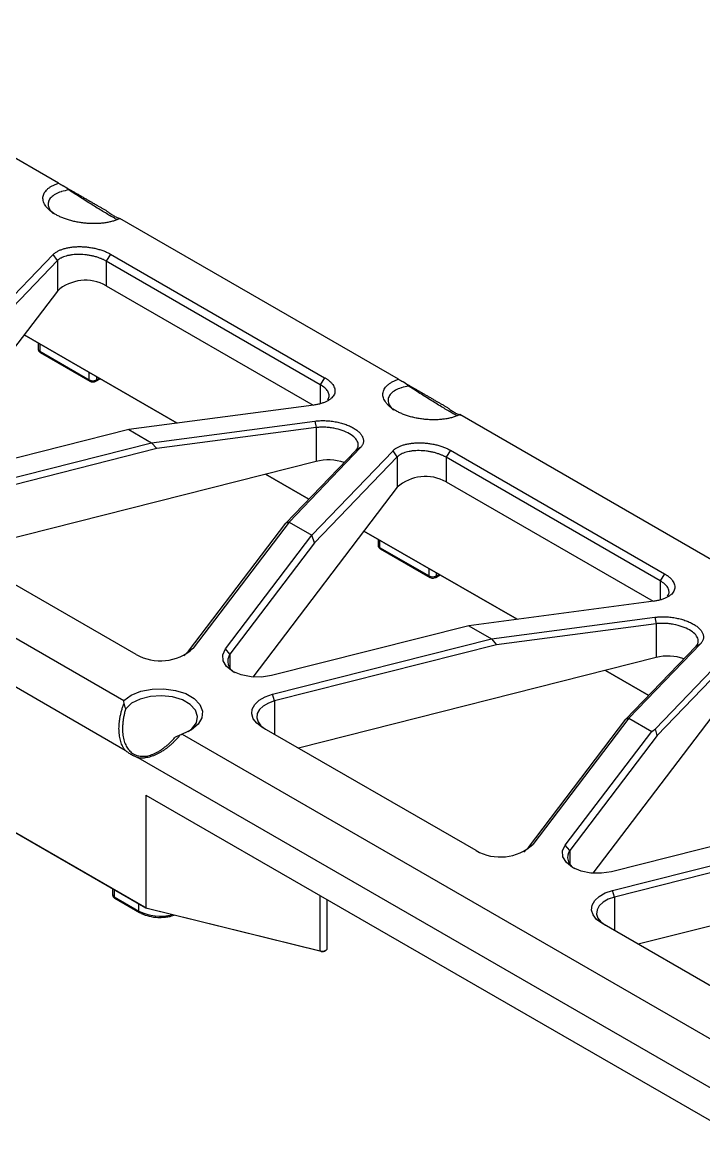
# Model space of a CAD drawing. Header units: millimetres. Extents: x 0 to 420, y 0 to 298.
# Drawn here: x 315.1 to 328.71, y 247.55 to 269.81 of the extents above; entities that cross this region are included whole.
import ezdxf

# ---------------------------------------------------------------- set-up
doc = ezdxf.new("R2010")
doc.units = ezdxf.units.MM

msp = doc.modelspace()

# ---------------------------------------------------------------- linework, layer by layer
at = {"color": 7, "linetype": 'Continuous', "lineweight": 25}
for p, q in [((315.824823, 266.599467), (310.259454, 269.812286)), ((322.613049, 262.680708), (317.047679, 265.893528)), ((314.094009, 263.484718), (315.714893, 265.171127)), ((315.800359, 265.050355), (315.714893, 265.171127)), ((316.860095, 265.181245), (316.77407, 265.041846)), ((316.860095, 265.181245), (321.137214, 262.712117)), ((315.800359, 265.050355), (314.149718, 263.332986)), ((315.800359, 265.050355), (315.800359, 264.443452)), ((321.051189, 262.572718), (316.77407, 265.041846)), ((316.77407, 265.041846), (316.77407, 264.549216)), ((316.77407, 264.549216), (320.906999, 262.163327)), ((315.800359, 264.443452), (312.915638, 260.64764)), ((318.191747, 261.803713), (315.135204, 263.568218)), ((315.135207, 263.568222), (318.191755, 261.803714)), ((315.418517, 263.404665), (315.418517, 263.281579)), ((315.447806, 263.387757), (315.447806, 263.240758)), ((315.447806, 263.240758), (316.437756, 262.669273)), ((315.460235, 263.213288), (316.450185, 262.641802)), ((316.437756, 262.669273), (316.437756, 262.816271)), ((316.579177, 262.73463), (316.579177, 262.669273)), ((316.566748, 262.641802), (316.653363, 262.691804)), ((316.579177, 262.669273), (316.635785, 262.701951)), ((321.137214, 262.712117), (321.051189, 262.572718)), ((321.051189, 262.572718), (321.051189, 262.192241)), ((320.921739, 262.165279), (317.227199, 261.675967)), ((317.682813, 261.412946), (320.939943, 261.844327)), ((320.939943, 261.844327), (320.969006, 261.715975)), ((329.401274, 258.761949), (323.835904, 261.974769)), ((317.226377, 261.675784), (313.287808, 260.678263)), ((317.227199, 261.675967), (317.226377, 261.675784)), ((317.226377, 261.675784), (317.681783, 261.412884)), ((320.969006, 261.715975), (317.784566, 261.294221)), ((320.969006, 261.715975), (320.969006, 261.039241)), ((313.31193, 260.306131), (317.681783, 261.412884)), ((317.681783, 261.412884), (317.682813, 261.412946)), ((317.682813, 261.412946), (317.784566, 261.294221)), ((317.784566, 261.294221), (313.352106, 260.171612)), ((320.362697, 259.80589), (321.759535, 261.259653)), ((321.855839, 261.315639), (320.427113, 259.828689)), ((320.882749, 259.565663), (322.503275, 261.252228)), ((321.855839, 261.315639), (321.759535, 261.259653)), ((322.588747, 261.131459), (322.503275, 261.252228)), ((323.648511, 261.262378), (323.562484, 261.122975)), ((323.648511, 261.262378), (327.925252, 258.793467)), ((320.969006, 261.039241), (313.826053, 259.230146)), ((322.588747, 261.131459), (320.93846, 259.41392)), ((322.588747, 261.131459), (322.588747, 260.52455)), ((327.839225, 258.654065), (323.562484, 261.122975)), ((323.562484, 261.122975), (323.562484, 260.630348)), ((320.822859, 260.284805), (319.959076, 260.783456)), ((319.959082, 260.783458), (320.822862, 260.284808)), ((322.588747, 260.52455), (319.705951, 256.730169)), ((323.562484, 260.630348), (327.695035, 258.244677)), ((320.426814, 259.828211), (318.510072, 257.305364)), ((320.427113, 259.828689), (320.362697, 259.80589)), ((320.427113, 259.828689), (320.426814, 259.828211)), ((320.426814, 259.828211), (320.882239, 259.5653)), ((317.374045, 257.181934), (313.098186, 259.650334)), ((318.418493, 257.246898), (320.362697, 259.80589)), ((324.979543, 257.885202), (321.923752, 259.649273)), ((321.923754, 259.649277), (324.97955, 257.885203)), ((311.507147, 259.507491), (317.126382, 256.263576)), ((319.155963, 257.293148), (320.882239, 259.5653)), ((320.93846, 259.41392), (319.247542, 257.188306)), ((320.882239, 259.5653), (320.882749, 259.565663)), ((320.93846, 259.41392), (320.882749, 259.565663)), ((322.206742, 259.485906), (322.206742, 259.36282)), ((322.236031, 259.468998), (322.236031, 259.321999)), ((322.236031, 259.321999), (323.225981, 258.750514)), ((322.24846, 259.294529), (323.23841, 258.723043)), ((317.156735, 255.266284), (310.892246, 258.882696)), ((323.225981, 258.750514), (323.225981, 258.897512)), ((323.354973, 258.723043), (323.441588, 258.773045)), ((323.367402, 258.815871), (323.367402, 258.750514)), ((323.367402, 258.750514), (323.42401, 258.783193)), ((327.925252, 258.793467), (327.839225, 258.654065)), ((327.839225, 258.654065), (327.839225, 258.273587)), ((327.709707, 258.246619), (324.014909, 257.757505)), ((324.470543, 257.494474), (327.728398, 257.925745)), ((327.728398, 257.925745), (327.757453, 257.797394)), ((324.014087, 257.757323), (320.078178, 256.760765)), ((324.014909, 257.757505), (324.014087, 257.757323)), ((324.014087, 257.757323), (324.469513, 257.494411)), ((327.757453, 257.797394), (324.57231, 257.375748)), ((327.757453, 257.797394), (327.757453, 257.120711)), ((320.09934, 256.387899), (324.469513, 257.494411)), ((324.57231, 257.375748), (320.139506, 256.253378)), ((324.469513, 257.494411), (324.470543, 257.494474)), ((324.470543, 257.494474), (324.57231, 257.375748)), ((328.644225, 257.39705), (327.215341, 255.909935)), ((328.644225, 257.39705), (328.547922, 257.341065)), ((318.418493, 257.246898), (318.510072, 257.305364)), ((319.247542, 257.188306), (319.155963, 257.293148)), ((319.247542, 257.188306), (319.247542, 256.910057)), ((327.15093, 255.887142), (328.547922, 257.341065)), ((327.744635, 255.699269), (329.308633, 257.327003)), ((329.376972, 257.226894), (327.77821, 255.562978)), ((327.757453, 257.120711), (320.613437, 255.311872)), ((327.611083, 256.366047), (326.747004, 256.864869)), ((326.74701, 256.864871), (327.611086, 256.36605)), ((329.376972, 256.605791), (326.494176, 252.81141)), ((320.139506, 256.253378), (320.09934, 256.387899)), ((320.139506, 256.253378), (320.139506, 255.585467)), ((310.892246, 255.975811), (317.569127, 252.12133)), ((317.591964, 252.108141), (310.92053, 255.959478)), ((325.206718, 253.328139), (327.15093, 255.887142)), ((327.215039, 255.909452), (325.298297, 253.386605)), ((327.215341, 255.909935), (327.15093, 255.887142)), ((327.215341, 255.909935), (327.215039, 255.909452)), ((327.215039, 255.909452), (327.670464, 255.646541)), ((318.294714, 255.589112), (342.459285, 241.639202)), ((324.16227, 253.263175), (319.885528, 255.732085)), ((325.944188, 253.374389), (327.670464, 255.646541)), ((327.670464, 255.646541), (327.744635, 255.699269)), ((327.77821, 255.562978), (327.744635, 255.699269)), ((327.77821, 255.562978), (326.035767, 253.269547)), ((342.035021, 240.904355), (317.415833, 255.11671)), ((317.569127, 254.374983), (317.569127, 252.12133)), ((317.569127, 254.374983), (342.035021, 240.251123)), ((330.802312, 253.838564), (326.866403, 252.842006)), ((325.206718, 253.328139), (325.298297, 253.386605)), ((326.035767, 253.269547), (325.944188, 253.374389)), ((326.887565, 252.46914), (331.257738, 253.575652)), ((331.360535, 253.456989), (326.927731, 252.334619)), ((326.035767, 253.269547), (326.035767, 252.991298)), ((334.545678, 253.201952), (327.401662, 251.393113)), ((316.903441, 252.505617), (316.903441, 252.38253)), ((316.93273, 252.488709), (316.93273, 252.34171)), ((316.93273, 252.34171), (317.427705, 252.055967)), ((316.945159, 252.314239), (317.440134, 252.028496)), ((321.051651, 251.259722), (321.051651, 252.364564)), ((321.191043, 251.312783), (321.191043, 252.284095)), ((326.927731, 252.334619), (326.887565, 252.46914)), ((326.927731, 252.334619), (326.927731, 251.666708)), ((317.427705, 252.055967), (317.427705, 252.202966)), ((317.569127, 252.12133), (321.051651, 251.259722)), ((317.591964, 252.108141), (317.569127, 252.12133)), ((321.067408, 251.248285), (317.591964, 252.108141)), ((330.950495, 249.344416), (326.673753, 251.813326)), ((321.067408, 251.248285), (321.051651, 251.259722)), ((321.133476, 251.255633), (321.161765, 251.27197))]:
    msp.add_line(p, q, dxfattribs=at)
at = {"color": 7, "linetype": 'Continuous', "lineweight": 25, "flags": 128}
for points in [[(318.325985, 257.16156), (318.344414, 257.1747), (318.418493, 257.246898)], [(320.078178, 256.760765), (319.876398, 256.729341), (319.667541, 256.733707), (319.470226, 256.773472), (319.30204, 256.845093), (319.177976, 256.942184), (319.109093, 257.056092), (319.101531, 257.176662), (319.155963, 257.293148)], [(317.126382, 256.263576), (317.27587, 256.368783), (317.46966, 256.446245), (317.692849, 256.490005), (317.928274, 256.496698), (318.157831, 256.46581), (318.363868, 256.399716), (318.530541, 256.303498), (318.645032, 256.184555), (318.698537, 256.052035), (318.686943, 255.916127), (318.61114, 255.787282), (318.476957, 255.67541), (318.294714, 255.589112)], [(318.415531, 255.640648), (318.486954, 255.695926), (318.576392, 255.814224), (318.601447, 255.942485), (318.559894, 256.06931), (318.455425, 256.183429), (318.297325, 256.274698), (318.099644, 256.335007), (317.879952, 256.358995), (317.657773, 256.344531), (317.452853, 256.2929), (317.283403, 256.20869), (317.164484, 256.099387), (317.164484, 256.099387)], [(319.885528, 255.732085), (319.781023, 255.809185), (319.711702, 255.898531), (319.681633, 255.994878), (319.692581, 256.092572), (319.743904, 256.185879), (319.832589, 256.269323), (319.953432, 256.338007), (320.09934, 256.387899)], [(320.139506, 256.253378), (320.014442, 256.210613), (319.910863, 256.151741), (319.834847, 256.080218), (319.790856, 256.00024), (319.781472, 255.916502), (319.807245, 255.833919), (319.866663, 255.757337), (319.956239, 255.691251)], [(326.866403, 252.842006), (326.664623, 252.810582), (326.455766, 252.814948), (326.258451, 252.854714), (326.090265, 252.926334), (325.966202, 253.023426), (325.897318, 253.137333), (325.889756, 253.257904), (325.944188, 253.374389)], [(325.11421, 253.242801), (325.132639, 253.255941), (325.206718, 253.328139)], [(326.673753, 251.813326), (326.569248, 251.890426), (326.499927, 251.979772), (326.469858, 252.076119), (326.480806, 252.173813), (326.532129, 252.26712), (326.620815, 252.350564), (326.741657, 252.419248), (326.887565, 252.46914)], [(326.927731, 252.334619), (326.802667, 252.291854), (326.699088, 252.232982), (326.623072, 252.161459), (326.579081, 252.081481), (326.569697, 251.997743), (326.59547, 251.91516), (326.654888, 251.838578), (326.744464, 251.772492)], [(321.051651, 251.259722), (321.085071, 251.255158), (321.119195, 251.257389), (321.149999, 251.266154), (321.17385, 251.280419), (321.187934, 251.298501), (321.191043, 251.312783)]]:
    msp.add_lwpolyline(points, dxfattribs=at)
at = {"color": 7, "linetype": 'Continuous', "lineweight": 25}
for centre, radius, start, end in [((316.36074, 263.819423), 0.838713, 60.4742589, 131.9240055), ((315.468563, 263.286569), 0.050294, 185.6947993, 245.6253417), ((315.477206, 263.237513), 0.029579, 173.7011521, 234.9866675), ((316.467797, 262.666317), 0.030186, 174.3802681, 234.2945359), ((316.508466, 262.805744), 0.153702, 242.6096722, 297.3903278), ((316.550638, 262.665638), 0.028769, 304.0386522, 7.2576066), ((321.20931, 260.091729), 0.97751, 71.1001898, 104.2310262), ((323.149157, 259.90059), 0.838681, 60.4732743, 131.9286096), ((322.256788, 259.36781), 0.050294, 185.6947993, 245.6253417), ((322.265431, 259.318754), 0.029579, 173.7011528, 234.9866668), ((323.256022, 258.747558), 0.030186, 174.3802681, 234.2945359), ((323.296691, 258.886985), 0.153702, 242.6096722, 297.3903278), ((323.338863, 258.746879), 0.028769, 304.038652, 7.2576068), ((317.85626, 258.033318), 0.978461, 240.4732743, 311.9286096), ((319.447717, 257.045675), 0.245792, 144.5288031, 244.0210989), ((327.997697, 256.173197), 0.977497, 71.098038, 104.2276487), ((324.644485, 254.114559), 0.978461, 240.4732743, 311.9286096), ((326.235942, 253.126916), 0.245792, 144.5288013, 244.0210856), ((316.953487, 252.387521), 0.050294, 185.6947993, 245.6253417), ((316.962131, 252.338465), 0.029579, 173.7011525, 234.9866671), ((317.457746, 252.053011), 0.030186, 174.3803174, 234.2939697), ((317.855623, 252.896738), 0.943403, 243.0258049, 284.6341651), ((321.090944, 251.337349), 0.092122, 255.1970126, 297.4961605)]:
    msp.add_arc(centre, radius, start, end, dxfattribs=at)
for points, knots in [([(317.047679, 265.893528), (317.041191, 265.890309), (317.028216, 265.883873), (317.007755, 265.874728), (316.983088, 265.864517), (316.953645, 265.853564), (316.907458, 265.83847), (316.846053, 265.822164), (316.767388, 265.806931), (316.684553, 265.796186), (316.598444, 265.790046), (316.509988, 265.788579), (316.420137, 265.791799), (316.329859, 265.799673), (316.240126, 265.812115), (316.151906, 265.828992), (316.066149, 265.850123), (315.98378, 265.875281), (315.905686, 265.904193), (315.832709, 265.936549), (315.765636, 265.972), (315.705191, 266.010163), (315.652025, 266.050628), (315.606711, 266.092958), (315.569736, 266.136696), (315.5415, 266.181372), (315.522306, 266.226504), (315.512361, 266.271604), (315.511769, 266.316189), (315.520538, 266.359776), (315.538572, 266.401897), (315.565677, 266.442099), (315.601562, 266.479948), (315.645832, 266.515037), (315.689325, 266.541658), (315.727773, 266.56122), (315.758402, 266.574964), (315.790615, 266.587844), (315.813415, 266.595591), (315.824823, 266.599467)], [0, 0, 0, 0, 0.010466849, 0.020934376, 0.031414849, 0.047101117, 0.062826916, 0.094220777, 0.125600205, 0.156959225, 0.188292718, 0.219596635, 0.250868195, 0.282106008, 0.313310144, 0.344482111, 0.375624794, 0.406742353, 0.437840042, 0.468923996, 0.500000933, 0.53107787, 0.562161823, 0.593259513, 0.624377071, 0.655519755, 0.686691722, 0.717895858, 0.74913367, 0.78040523, 0.811709147, 0.84304264, 0.874401661, 0.905781088, 0.937174949, 0.952862824, 0.968587016, 0.984282208, 1, 1, 1, 1]), ([(315.824823, 266.599467), (315.840075, 266.590661), (315.870285, 266.573218), (315.900998, 266.555485), (315.916206, 266.546704)], [0, 0, 0, 0, 0.504834226, 1, 1, 1, 1]), ([(316.031121, 266.462139), (316.018991, 266.471694), (315.994267, 266.491171), (315.955909, 266.519421), (315.929602, 266.537498), (315.916206, 266.546704)], [0, 0, 0, 0, 0.320939508, 0.654186773, 1, 1, 1, 1]), ([(315.916206, 266.546704), (315.924406, 266.541969), (315.940782, 266.532513), (315.97446, 266.513066), (316.017719, 266.488087), (316.07156, 266.456998), (316.126896, 266.425046), (316.183459, 266.392386), (316.240959, 266.359186), (316.299107, 266.325611), (316.357609, 266.291833), (316.416169, 266.258022), (316.474492, 266.224348), (316.524297, 266.195592), (316.562655, 266.173446), (316.600203, 266.151767), (316.645109, 266.12584), (316.692005, 266.098765), (316.727607, 266.078211), (316.753694, 266.06315), (316.7781, 266.04906), (316.794844, 266.039393), (316.803182, 266.03458)], [0, 0, 0, 0, 0.035696191, 0.071281909, 0.141870706, 0.21161094, 0.280352839, 0.347960647, 0.414315406, 0.479317685, 0.542889993, 0.604979472, 0.665560922, 0.724639023, 0.757741345, 0.782261533, 0.838476691, 0.893401152, 0.92426664, 0.947188719, 0.973704338, 1, 1, 1, 1]), ([(316.031121, 266.462139), (315.979803, 266.452856), (315.925796, 266.443086), (315.836183, 266.414985), (315.755363, 266.380879), (315.669019, 266.316038), (315.619674, 266.238403), (315.612635, 266.153597), (315.644798, 266.066037), (315.699307, 266.010478), (315.726364, 265.9829)], [0, 0, 0, 0, 0.1436834414, 0.1512117378, 0.287493466, 0.4311160061, 0.5744123442, 0.717265945, 0.8596568951, 1, 1, 1, 1]), ([(316.989586, 265.870496), (316.984346, 265.873326), (316.959771, 265.886597), (316.898737, 265.921506), (316.80911, 265.973898), (316.670248, 266.057027), (316.474231, 266.177605), (316.23846, 266.326619), (316.102488, 266.415492), (316.031121, 266.462139)], [0, 0, 0, 0, 0.025105327, 0.117752472, 0.210399618, 0.305644131, 0.510961491, 0.743315493, 1, 1, 1, 1]), ([(316.803182, 266.03458), (316.808527, 266.030191), (316.819212, 266.02142), (316.84069, 266.004539), (316.867702, 265.984454), (316.900322, 265.96232), (316.933001, 265.942353), (316.965597, 265.924668), (316.998018, 265.909286), (317.030297, 265.895918), (317.051604, 265.888648), (317.062279, 265.885006)], [0, 0, 0, 0, 0.062741387, 0.1254046, 0.250623994, 0.376006758, 0.501251701, 0.625866121, 0.750283122, 0.874892733, 1, 1, 1, 1]), ([(315.714893, 265.171127), (315.718813, 265.17507), (315.726658, 265.182962), (315.739764, 265.194385), (315.756152, 265.207325), (315.776574, 265.221491), (315.810039, 265.241523), (315.857065, 265.264184), (315.920883, 265.287133), (315.991186, 265.305519), (316.066935, 265.319068), (316.147016, 265.327582), (316.230252, 265.330934), (316.315418, 265.329076), (316.40126, 265.322033), (316.486513, 265.309909), (316.569924, 265.292881), (316.650258, 265.271203), (316.713661, 265.249519), (316.761688, 265.230211), (316.796203, 265.214777), (316.829274, 265.198518), (316.849823, 265.187002), (316.860095, 265.181245)], [0, 0, 0, 0, 0.020873529, 0.041773685, 0.062734199, 0.094089267, 0.125501265, 0.18826004, 0.251020027, 0.313762253, 0.37646877, 0.439123701, 0.501714157, 0.564231004, 0.626669399, 0.689029097, 0.751314477, 0.813534302, 0.875701218, 0.906730243, 0.937860256, 0.968934919, 1, 1, 1, 1]), ([(316.77407, 265.041846), (316.767136, 265.045757), (316.753253, 265.053589), (316.731192, 265.064843), (316.708256, 265.075716), (316.684399, 265.086144), (316.647626, 265.10098), (316.595817, 265.119078), (316.527844, 265.138062), (316.456751, 265.153402), (316.360146, 265.168443), (316.237524, 265.176758), (316.120977, 265.170522), (316.035277, 265.157128), (315.975498, 265.142999), (315.92124, 265.125012), (315.880854, 265.10683), (315.852446, 265.090776), (315.832797, 265.077813), (315.815403, 265.064546), (315.805264, 265.054982), (315.800359, 265.050355)], [0, 0, 0, 0, 0.024699225, 0.049455292, 0.074269891, 0.099144704, 0.124081397, 0.185669753, 0.248298868, 0.309655155, 0.372872648, 0.497644555, 0.622818179, 0.685633938, 0.748498814, 0.811388116, 0.874275753, 0.907360355, 0.937164023, 0.969602215, 1, 1, 1, 1]), ([(315.418517, 263.281579), (315.419106, 263.274608), (315.420275, 263.260786), (315.429474, 263.241617), (315.442751, 263.225029), (315.454505, 263.217135), (315.460234, 263.213288)], [0, 0, 0, 0, 0.260621057, 0.516841916, 0.764515554, 1, 1, 1, 1]), ([(321.137214, 262.712117), (321.143858, 262.708205), (321.157152, 262.700376), (321.176041, 262.688215), (321.197122, 262.67371), (321.219694, 262.656656), (321.250672, 262.630369), (321.283846, 262.596288), (321.314116, 262.554117), (321.334433, 262.511264), (321.344497, 262.468363), (321.34416, 262.426045), (321.333429, 262.384934), (321.312462, 262.345634), (321.28157, 262.308723), (321.241207, 262.274746), (321.191967, 262.244201), (321.134583, 262.217537), (321.080664, 262.198883), (321.034369, 262.186253), (320.998154, 262.177989), (320.960679, 262.170838), (320.934716, 262.167132), (320.921739, 262.165279)], [0, 0, 0, 0, 0.0206817008, 0.0413851346, 0.0621450034, 0.0931964024, 0.1243040321, 0.1864709386, 0.2486907551, 0.3109761257, 0.3733358143, 0.4357742004, 0.4982910376, 0.5608814851, 0.6235364064, 0.6862429149, 0.7489851312, 0.8117451091, 0.8745038751, 0.9058364875, 0.9372709311, 0.9686448555, 1, 1, 1, 1]), ([(321.194588, 262.269303), (321.202743, 262.279443), (321.227154, 262.309801), (321.230883, 262.36852), (321.205893, 262.439736), (321.146959, 262.510449), (321.083095, 262.551973), (321.051189, 262.572718)], [0, 0, 0, 0, 0.111869016, 0.334889009, 0.55714068, 0.778751823, 1, 1, 1, 1]), ([(323.835904, 261.974769), (323.829416, 261.97155), (323.816441, 261.965114), (323.79598, 261.955969), (323.771314, 261.945758), (323.74187, 261.934805), (323.695683, 261.919711), (323.634278, 261.903405), (323.555613, 261.888172), (323.472778, 261.877427), (323.386669, 261.871287), (323.298213, 261.86982), (323.208362, 261.87304), (323.118084, 261.880914), (323.028352, 261.893356), (322.940131, 261.910233), (322.854374, 261.931365), (322.772005, 261.956522), (322.693911, 261.985434), (322.620934, 262.01779), (322.553861, 262.053241), (322.493416, 262.091404), (322.440251, 262.131869), (322.394936, 262.174199), (322.357962, 262.217937), (322.329725, 262.262613), (322.310531, 262.307745), (322.300586, 262.352845), (322.299994, 262.39743), (322.308763, 262.441017), (322.326797, 262.483139), (322.353902, 262.52334), (322.389787, 262.561189), (322.434057, 262.596278), (322.47755, 262.622899), (322.515999, 262.642461), (322.546627, 262.656205), (322.57884, 262.669085), (322.60164, 262.676832), (322.613049, 262.680708)], [0, 0, 0, 0, 0.010466849, 0.0209343764, 0.0314148495, 0.0471011169, 0.0628269163, 0.094220777, 0.1256002047, 0.1569592254, 0.1882927184, 0.2195966353, 0.2508681954, 0.2821060076, 0.3133101437, 0.3444821106, 0.3756247941, 0.4067423526, 0.4378400418, 0.4689239956, 0.5000009327, 0.5310778697, 0.5621618235, 0.5932595127, 0.6243770712, 0.6555197547, 0.6866917217, 0.7178958577, 0.7491336699, 0.78040523, 0.8117091469, 0.8430426399, 0.8744016606, 0.9057810884, 0.937174949, 0.9528628242, 0.9685870158, 0.9842822084, 1, 1, 1, 1]), ([(322.819346, 262.54338), (322.768028, 262.534097), (322.714021, 262.524327), (322.624408, 262.496226), (322.543588, 262.462121), (322.457244, 262.397279), (322.407899, 262.319644), (322.40086, 262.234838), (322.433023, 262.147278), (322.487532, 262.091719), (322.514589, 262.064141)], [0, 0, 0, 0, 0.143683441, 0.151211737, 0.287493466, 0.431116006, 0.574412344, 0.717265945, 0.859656895, 1, 1, 1, 1]), ([(322.613049, 262.680708), (322.6283, 262.671902), (322.65851, 262.654459), (322.689223, 262.636726), (322.704431, 262.627945)], [0, 0, 0, 0, 0.504834226, 1, 1, 1, 1]), ([(322.819346, 262.54338), (322.807217, 262.552936), (322.782493, 262.572413), (322.744134, 262.600663), (322.717828, 262.618739), (322.704431, 262.627945)], [0, 0, 0, 0, 0.320939508, 0.654186773, 1, 1, 1, 1]), ([(322.704431, 262.627945), (322.712631, 262.62321), (322.729007, 262.613754), (322.762686, 262.594307), (322.805944, 262.569328), (322.859785, 262.538239), (322.915121, 262.506287), (322.971684, 262.473627), (323.029184, 262.440427), (323.087332, 262.406852), (323.145834, 262.373075), (323.204395, 262.339263), (323.262717, 262.305589), (323.312522, 262.276833), (323.35088, 262.254687), (323.388428, 262.233008), (323.433334, 262.207082), (323.480231, 262.180006), (323.515832, 262.159452), (323.541919, 262.144391), (323.566325, 262.130301), (323.58307, 262.120634), (323.591407, 262.115821)], [0, 0, 0, 0, 0.035696191, 0.071281909, 0.141870706, 0.21161094, 0.280352839, 0.347960647, 0.414315406, 0.479317685, 0.542889993, 0.604979472, 0.665560922, 0.724639023, 0.757741345, 0.782261533, 0.838476691, 0.893401152, 0.92426664, 0.947188719, 0.973704338, 1, 1, 1, 1]), ([(323.777811, 261.951737), (323.772571, 261.954567), (323.747996, 261.967838), (323.686962, 262.002747), (323.597335, 262.055139), (323.458473, 262.138268), (323.262456, 262.258846), (323.026685, 262.40786), (322.890714, 262.496733), (322.819346, 262.54338)], [0, 0, 0, 0, 0.025105327, 0.117752472, 0.210399618, 0.305644131, 0.510961491, 0.743315493, 1, 1, 1, 1]), ([(323.591407, 262.115821), (323.596753, 262.111432), (323.607437, 262.102661), (323.628915, 262.08578), (323.655927, 262.065695), (323.688547, 262.043561), (323.721227, 262.023594), (323.753822, 262.005909), (323.786244, 261.990527), (323.818522, 261.977159), (323.839829, 261.969889), (323.850504, 261.966247)], [0, 0, 0, 0, 0.0627413868, 0.1254046003, 0.2506239941, 0.3760067584, 0.5012517012, 0.6258661215, 0.7502831218, 0.874892733, 1, 1, 1, 1]), ([(320.939943, 261.844327), (320.950603, 261.845649), (320.971915, 261.848293), (321.004717, 261.851184), (321.043547, 261.853625), (321.088713, 261.854952), (321.140235, 261.854501), (321.192204, 261.852095), (321.244323, 261.847755), (321.296303, 261.841499), (321.347851, 261.833368), (321.398676, 261.823402), (321.448497, 261.811663), (321.497029, 261.79821), (321.544006, 261.783124), (321.589157, 261.766486), (321.632235, 261.748393), (321.672993, 261.728943), (321.711208, 261.708247), (321.746658, 261.68642), (321.779153, 261.663587), (321.808501, 261.639873), (321.834547, 261.615414), (321.857135, 261.590344), (321.876148, 261.564807), (321.89147, 261.538945), (321.903025, 261.512902), (321.910738, 261.486826), (321.914575, 261.460862), (321.914506, 261.435157), (321.910541, 261.409854), (321.902689, 261.385096), (321.891021, 261.361018), (321.878115, 261.341651), (321.866043, 261.326604), (321.859242, 261.319297), (321.855839, 261.315639)], [0, 0, 0, 0, 0.020934491, 0.041852156, 0.062804575, 0.094172126, 0.125516934, 0.156837869, 0.188134376, 0.219406405, 0.250654498, 0.281879691, 0.313083579, 0.344268198, 0.375436058, 0.406590016, 0.437733269, 0.46886924, 0.500001531, 0.531133819, 0.562269782, 0.593413022, 0.624566962, 0.6557348, 0.686919394, 0.718123253, 0.749348414, 0.780596473, 0.811868467, 0.84316494, 0.87448584, 0.905830615, 0.937198134, 0.968586828, 0.984279256, 1, 1, 1, 1]), ([(321.759535, 261.259653), (321.763545, 261.263835), (321.771429, 261.272057), (321.781254, 261.2847), (321.791175, 261.299789), (321.800024, 261.317477), (321.80901, 261.345034), (321.811916, 261.38066), (321.798664, 261.439126), (321.748854, 261.512745), (321.676554, 261.566775), (321.592071, 261.615544), (321.494147, 261.659775), (321.350854, 261.697621), (321.231724, 261.715569), (321.15692, 261.721444), (321.097677, 261.722902), (321.054228, 261.722321), (321.010916, 261.720197), (320.98322, 261.717407), (320.969006, 261.715975)], [0, 0, 0, 0, 0.021746672, 0.042756214, 0.063028873, 0.095072722, 0.125937047, 0.188674067, 0.251280304, 0.375777267, 0.499981648, 0.500003884, 0.624219008, 0.748727412, 0.811333741, 0.874070854, 0.904928224, 0.936979115, 0.96765672, 1, 1, 1, 1]), ([(322.503275, 261.252228), (322.507194, 261.256172), (322.515038, 261.264065), (322.528142, 261.275489), (322.544528, 261.288432), (322.564948, 261.3026), (322.598411, 261.322634), (322.645435, 261.345299), (322.709251, 261.368252), (322.779555, 261.386642), (322.855305, 261.400195), (322.935389, 261.408712), (323.018629, 261.412067), (323.103799, 261.410211), (323.189645, 261.403169), (323.274904, 261.391046), (323.35832, 261.374018), (323.438659, 261.35234), (323.502067, 261.330655), (323.550097, 261.311346), (323.584614, 261.295911), (323.617688, 261.279652), (323.638237, 261.268135), (323.648511, 261.262378)], [0, 0, 0, 0, 0.020873511, 0.04177365, 0.062734153, 0.094089206, 0.125501187, 0.188259943, 0.251019925, 0.313762156, 0.376468689, 0.439123639, 0.501714117, 0.564230984, 0.626669397, 0.689029107, 0.751314493, 0.81353432, 0.875701231, 0.906730254, 0.937860263, 0.968934926, 1, 1, 1, 1]), ([(323.562484, 261.122975), (323.55555, 261.126887), (323.541665, 261.134719), (323.519603, 261.145974), (323.496665, 261.156847), (323.472808, 261.167276), (323.436032, 261.182112), (323.38422, 261.20021), (323.316242, 261.219195), (323.245144, 261.234535), (323.148534, 261.249575), (323.025906, 261.257888), (322.909354, 261.251648), (322.823653, 261.238251), (322.763874, 261.224118), (322.709617, 261.206128), (322.669233, 261.187942), (322.640827, 261.171885), (322.62118, 261.158921), (322.603788, 261.145652), (322.593651, 261.136087), (322.588747, 261.131459)], [0, 0, 0, 0, 0.024699209, 0.049455266, 0.074269861, 0.099144677, 0.12408138, 0.185669676, 0.248298848, 0.309655036, 0.372872659, 0.4976446, 0.622818265, 0.685634049, 0.748498937, 0.811388238, 0.874275853, 0.907359662, 0.937164085, 0.969601952, 1, 1, 1, 1]), ([(322.206742, 259.36282), (322.207331, 259.35585), (322.2085, 259.342027), (322.2177, 259.322858), (322.230976, 259.30627), (322.24273, 259.298376), (322.248459, 259.294529)], [0, 0, 0, 0, 0.260621057, 0.516841916, 0.764515554, 1, 1, 1, 1]), ([(327.925252, 258.793467), (327.931896, 258.789555), (327.945191, 258.781726), (327.964081, 258.769564), (327.985164, 258.755058), (328.007736, 258.738003), (328.038716, 258.711715), (328.071891, 258.677631), (328.10216, 258.635458), (328.122476, 258.592602), (328.132537, 258.549699), (328.132197, 258.507379), (328.12146, 258.466265), (328.100488, 258.426964), (328.069589, 258.390053), (328.029219, 258.356076), (327.979971, 258.325531), (327.922577, 258.298869), (327.868651, 258.280216), (327.822351, 258.267588), (327.786131, 258.259325), (327.748651, 258.252176), (327.722686, 258.248471), (327.709707, 258.246619)], [0, 0, 0, 0, 0.020681698, 0.041385128, 0.062144997, 0.093196396, 0.12430402, 0.186470922, 0.248690739, 0.310976116, 0.373335817, 0.435774221, 0.498291079, 0.560881548, 0.623536489, 0.686243011, 0.748985234, 0.811745206, 0.874503954, 0.905836553, 0.937270978, 0.968644885, 1, 1, 1, 1]), ([(327.982613, 258.350635), (327.99077, 258.360776), (328.015187, 258.391134), (328.018922, 258.449855), (327.993935, 258.521075), (327.935, 258.591792), (327.871133, 258.633319), (327.839225, 258.654065)], [0, 0, 0, 0, 0.111869056, 0.334889118, 0.557140806, 0.778751905, 1, 1, 1, 1]), ([(327.728398, 257.925745), (327.739059, 257.927067), (327.760371, 257.92971), (327.793173, 257.932598), (327.832002, 257.935038), (327.877167, 257.936362), (327.928687, 257.935909), (327.980654, 257.933501), (328.032771, 257.929158), (328.084748, 257.922901), (328.136293, 257.914768), (328.187115, 257.904801), (328.236932, 257.89306), (328.285461, 257.879606), (328.332433, 257.86452), (328.377581, 257.847881), (328.420656, 257.829788), (328.46141, 257.810337), (328.499621, 257.789642), (328.535068, 257.767815), (328.567559, 257.744982), (328.596904, 257.721269), (328.622946, 257.69681), (328.645532, 257.671742), (328.664542, 257.646206), (328.679862, 257.620344), (328.691415, 257.594303), (328.699125, 257.568228), (328.702962, 257.542266), (328.702891, 257.516562), (328.698926, 257.491259), (328.691074, 257.466503), (328.679406, 257.442426), (328.6665, 257.42306), (328.654429, 257.408014), (328.647629, 257.400707), (328.644225, 257.39705)], [0, 0, 0, 0, 0.0209344779, 0.0418521322, 0.0628045365, 0.094172066, 0.1255168519, 0.1568377645, 0.1881342508, 0.2194062596, 0.250654334, 0.281879511, 0.3130833859, 0.3442679957, 0.3754358489, 0.4065898029, 0.4377330562, 0.4688690307, 0.5000013273, 0.531133624, 0.5622695985, 0.5934128517, 0.6245668057, 0.6557346589, 0.6869192688, 0.7181231436, 0.7493483207, 0.780596395, 0.8118684039, 0.8431648902, 0.8744858027, 0.9058305887, 0.9371981181, 0.9685868207, 0.9842792508, 1, 1, 1, 1]), ([(328.547922, 257.341065), (328.551932, 257.345247), (328.559816, 257.353469), (328.569641, 257.366111), (328.579561, 257.3812), (328.588411, 257.398887), (328.597397, 257.426442), (328.600302, 257.462068), (328.587064, 257.520527), (328.537173, 257.594195), (328.429109, 257.675012), (328.282642, 257.741133), (328.139278, 257.779028), (328.020165, 257.796974), (327.945363, 257.802854), (327.886122, 257.804314), (327.842674, 257.803735), (327.799362, 257.801614), (327.771666, 257.798825), (327.757453, 257.797394)], [0, 0, 0, 0, 0.021746655, 0.042756204, 0.063028899, 0.09507275, 0.125937105, 0.188674168, 0.251280455, 0.375788847, 0.50000403, 0.624219213, 0.748727606, 0.811333892, 0.874070955, 0.904928444, 0.936979161, 0.967656997, 1, 1, 1, 1]), ([(317.156735, 255.266284), (317.151975, 255.272487), (317.142422, 255.284938), (317.129159, 255.30476), (317.116626, 255.325484), (317.100937, 255.354523), (317.0834, 255.393159), (317.065869, 255.4427), (317.05181, 255.495443), (317.041283, 255.551151), (317.034331, 255.609581), (317.030984, 255.670474), (317.031252, 255.733562), (317.035134, 255.798569), (317.042612, 255.86521), (317.05365, 255.933192), (317.068203, 256.002217), (317.086194, 256.071983), (317.103973, 256.130307), (317.119761, 256.17708), (317.128323, 256.200439), (317.132615, 256.212149)], [0, 0, 0, 0, 0.026562029, 0.053312023, 0.080301199, 0.107579424, 0.162871313, 0.219352359, 0.27712221, 0.336252168, 0.396785507, 0.458738621, 0.522102751, 0.586845717, 0.652913657, 0.720233242, 0.788713795, 0.8582492, 0.928719767, 0.964267919, 1, 1, 1, 1]), ([(317.164484, 256.099387), (317.160796, 256.086518), (317.153551, 256.061239), (317.140674, 256.01086), (317.126956, 255.948653), (317.114456, 255.874677), (317.106057, 255.802347), (317.10182, 255.732065), (317.101769, 255.66422), (317.105907, 255.599189), (317.114215, 255.537333), (317.12665, 255.478999), (317.143151, 255.424511), (317.16363, 255.374179), (317.187981, 255.32829), (317.216073, 255.287107), (317.247753, 255.250874), (317.282843, 255.219804), (317.321142, 255.194082), (317.36243, 255.173859), (317.406463, 255.159253), (317.452984, 255.150342), (317.501723, 255.14717), (317.552402, 255.149746), (317.604731, 255.158047), (317.658417, 255.172016), (317.713161, 255.191569), (317.76866, 255.216589), (317.824607, 255.246934), (317.880692, 255.282432), (317.936606, 255.322881), (317.992038, 255.36806), (318.046689, 255.417703), (318.090967, 255.462265), (318.125905, 255.49991), (318.143026, 255.519486), (318.151744, 255.529454)], [0, 0, 0, 0, 0.018985337, 0.037291323, 0.07392292, 0.109813771, 0.144891029, 0.179095488, 0.212383573, 0.244729392, 0.276126713, 0.306590879, 0.336160476, 0.364898564, 0.392893196, 0.42025683, 0.44712436, 0.473649575, 0.5, 0.526350425, 0.552875639, 0.57974317, 0.607106804, 0.635101436, 0.663839524, 0.693409121, 0.723873287, 0.755270608, 0.787616427, 0.820904512, 0.85510897, 0.890186229, 0.92607708, 0.962708677, 0.981012272, 1, 1, 1, 1]), ([(317.164484, 256.099387), (317.158674, 256.117435), (317.146637, 256.154817), (317.137395, 256.192605), (317.132615, 256.212149)], [0, 0, 0, 0, 0.48278103, 1, 1, 1, 1]), ([(318.247059, 255.568795), (318.239071, 255.559231), (318.223122, 255.540136), (318.190509, 255.503075), (318.14888, 255.458507), (318.097456, 255.408042), (318.044954, 255.360925), (317.991598, 255.317372), (317.937623, 255.277574), (317.883265, 255.241706), (317.828761, 255.209926), (317.774351, 255.182377), (317.720273, 255.159179), (317.666762, 255.140438), (317.614055, 255.12624), (317.569557, 255.117981), (317.535593, 255.114025), (317.509438, 255.112162), (317.486013, 255.111572), (317.461816, 255.112146), (317.439153, 255.113642), (317.423586, 255.11569), (317.415833, 255.11671)], [0, 0, 0, 0, 0.035699514, 0.071279427, 0.141749208, 0.211283838, 0.279763628, 0.347082462, 0.413149665, 0.47789191, 0.541255333, 0.603207756, 0.66374042, 0.722869719, 0.780638926, 0.837119342, 0.86885828, 0.892422011, 0.923537346, 0.946663934, 0.973434595, 1, 1, 1, 1]), ([(318.247059, 255.568795), (318.230319, 255.561673), (318.197955, 255.547904), (318.16679, 255.535461), (318.151744, 255.529454)], [0, 0, 0, 0, 0.51721897, 1, 1, 1, 1]), ([(317.415833, 255.11671), (317.410487, 255.118494), (317.399802, 255.122059), (317.378324, 255.129975), (317.351313, 255.141078), (317.318693, 255.156606), (317.286014, 255.17437), (317.253418, 255.194319), (317.220996, 255.21637), (317.188718, 255.24027), (317.16741, 255.257601), (317.156735, 255.266284)], [0, 0, 0, 0, 0.062740762, 0.125403214, 0.250620533, 0.376000448, 0.501247924, 0.625864487, 0.750282782, 0.87489289, 1, 1, 1, 1]), ([(316.903441, 252.38253), (316.904031, 252.37556), (316.905199, 252.361737), (316.914399, 252.342569), (316.927675, 252.325981), (316.939429, 252.318087), (316.945158, 252.31424)], [0, 0, 0, 0, 0.260621057, 0.516841916, 0.764515554, 1, 1, 1, 1]), ([(317.440134, 252.028496), (317.464279, 252.015834), (317.53403, 251.979252), (317.673074, 251.941283), (317.820319, 251.923408), (317.905456, 251.933335), (317.931799, 251.936407)], [0, 0, 0, 0, 0.177909979, 0.513964164, 0.849614357, 1, 1, 1, 1]), ([(317.931799, 251.936407), (317.965, 251.938049), (318.035919, 251.941557), (318.097564, 251.963349), (318.13035, 251.97494)], [0, 0, 0, 0, 0.468166295, 1, 1, 1, 1])]:
    msp.add_open_spline(points, degree=3, knots=knots, dxfattribs=at)
for points in [[(316.450183, 262.641803), (316.458697, 262.637899), (316.475723, 262.630093), (316.508466, 262.626752), (316.541209, 262.630093), (316.558236, 262.637899), (316.566749, 262.641803)], [(323.238409, 258.723044), (323.246922, 258.71914), (323.263948, 258.711334), (323.296691, 258.707993), (323.329434, 258.711334), (323.346461, 258.71914), (323.354974, 258.723044)], [(317.132615, 256.212149), (317.130346, 256.229226), (317.128272, 256.246373), (317.126382, 256.263576)], [(318.294714, 255.589112), (318.27887, 255.582147), (318.262983, 255.575368), (318.247059, 255.568795)]]:
    msp.add_open_spline(points, degree=3, dxfattribs=at)

doc.saveas('drawing.dxf')
